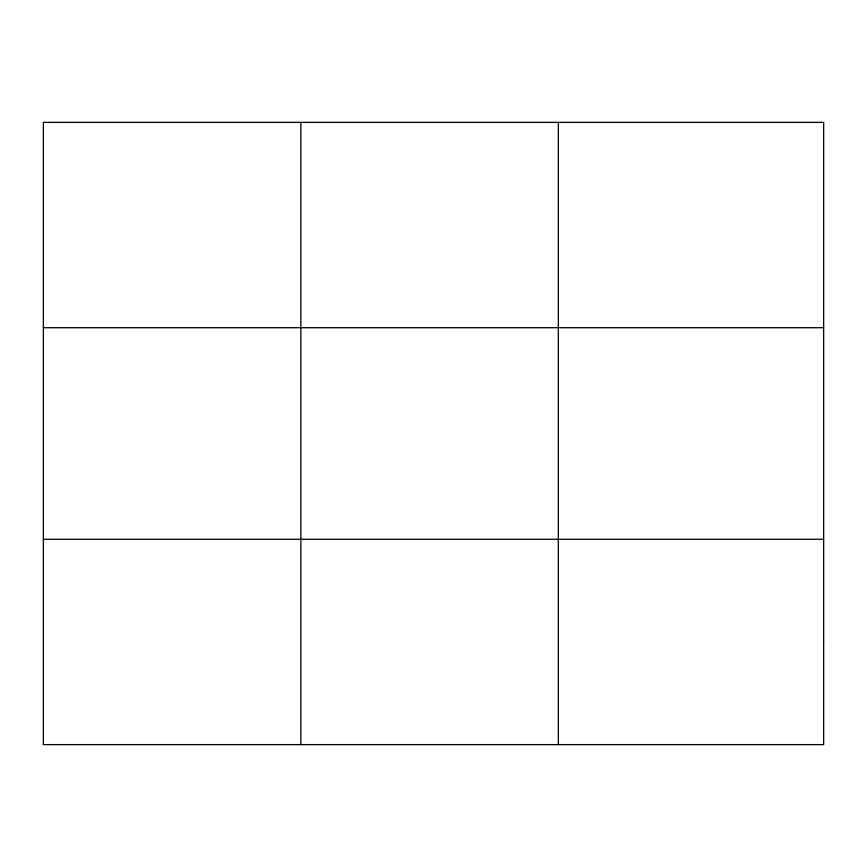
<?xml version="1.0" encoding="UTF-8"?>
<svg xmlns="http://www.w3.org/2000/svg" width="867" height="867" viewBox="0 0 867 867"><rect width="100%" height="100%" fill="white"/><g stroke="black" fill="none" stroke-linecap="round" stroke-linejoin="round"><path stroke-width="1.3" d="M300.849 744.623L300.849 122.377M558.348 744.623L558.348 122.377M43.35 327.715L823.65 327.715M43.35 539.285L823.65 539.285M823.65 641.948L823.65 744.623L43.35 744.623L43.35 122.377L823.65 122.377L823.65 641.948"/></g></svg>
